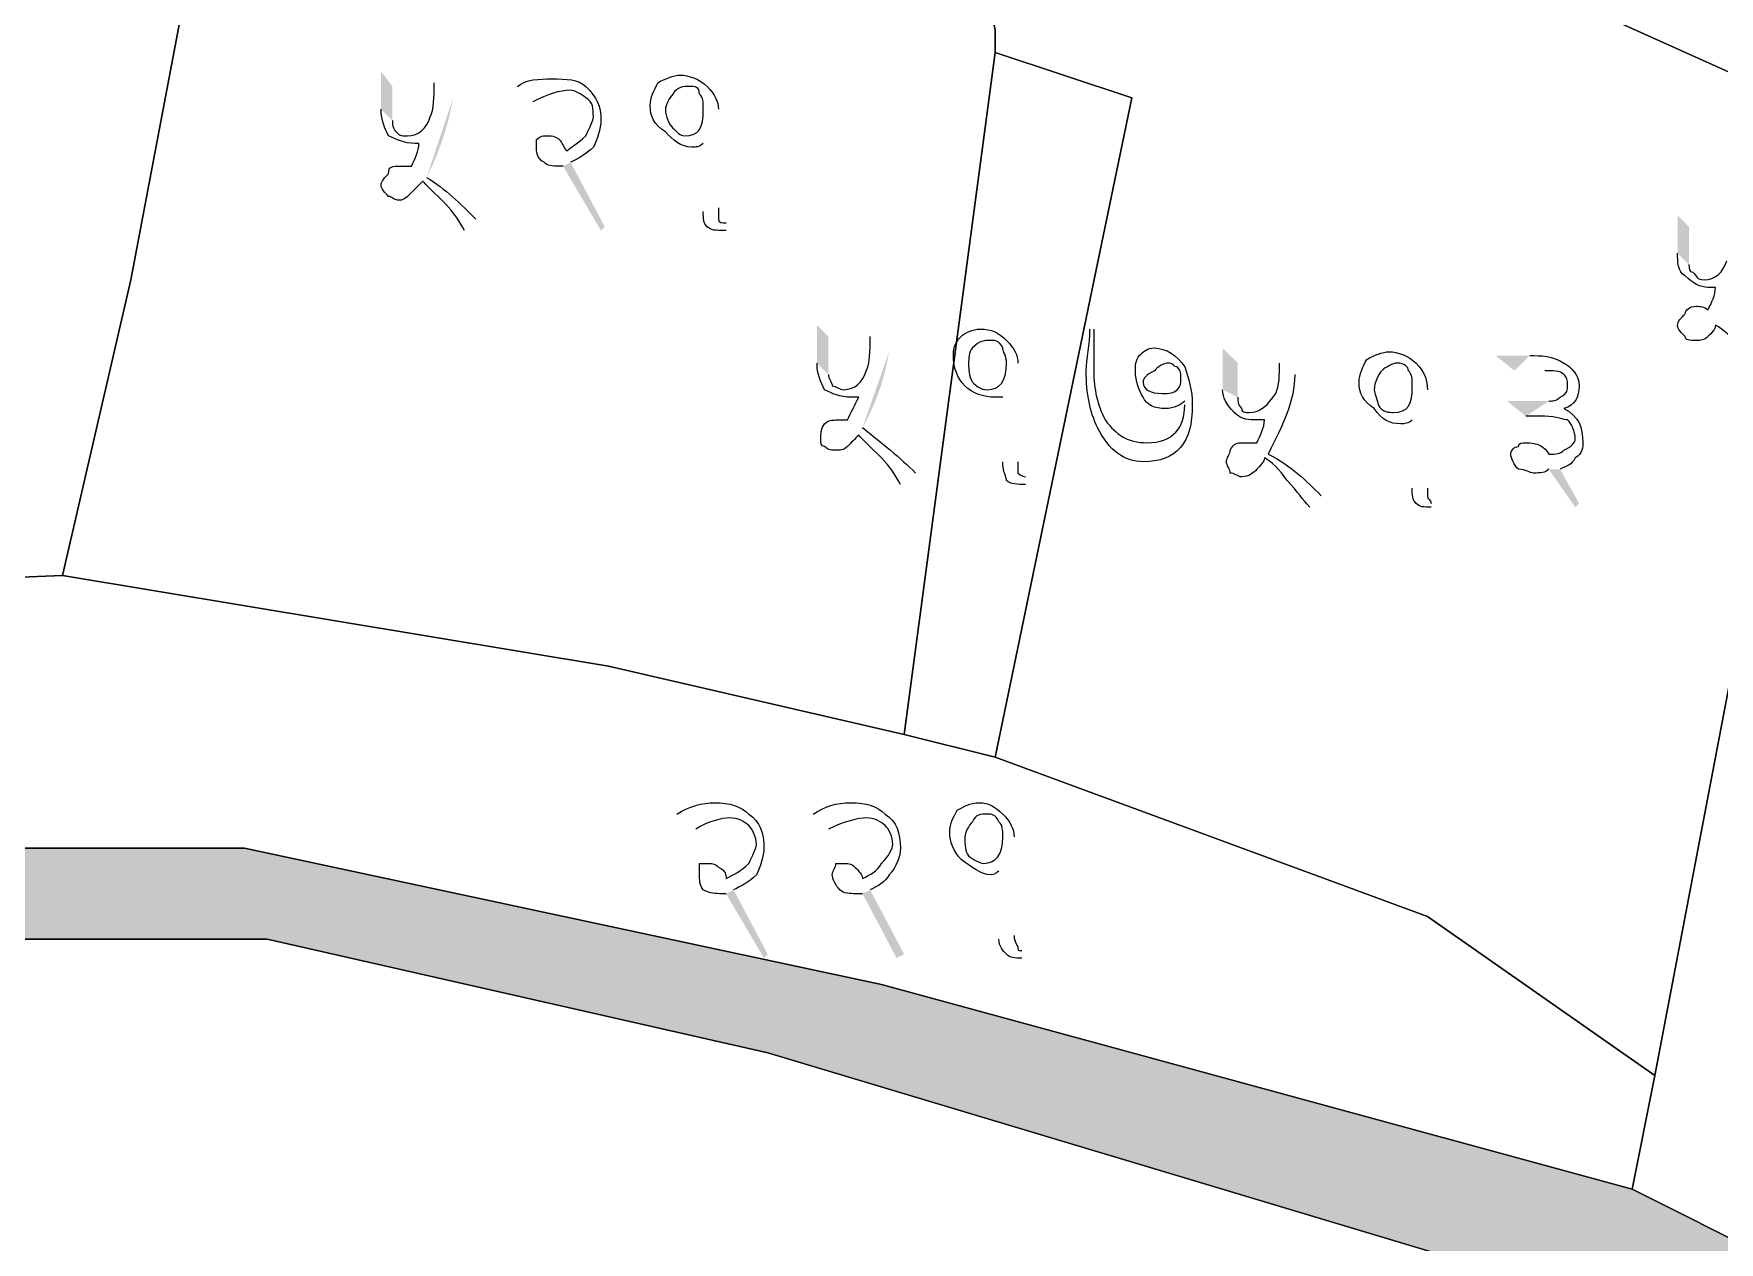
# Model space of a CAD drawing. Header units: metres. Extents: x 345912 to 349030, y 3061206 to 3061792.
# Drawn here: x 346094.63 to 346117.22, y 3061277.5 to 3061293.7 of the extents above; entities that cross this region are included whole.
import ezdxf

# ---------------------------------------------------------------- set-up
doc = ezdxf.new("R2010")
doc.units = ezdxf.units.M
doc.header["$MEASUREMENT"] = 0
doc.layers.add('PDF5_Geometry', color=7, linetype='Continuous')
doc.layers.add('PDF5_Solid Fills', color=7, linetype='Continuous')

msp = doc.modelspace()

# ---------------------------------------------------------------- hatches: boundary and pattern name
at = {"layer": 'PDF5_Solid Fills', "true_color": 0xc3c3c3, "transparency": 33554531}
h = msp.add_hatch(color=9, dxfattribs=at)
h.paths.add_polyline_path([(346031.62094, 3061309.60243), (346025.52494, 3061309.29763), (346024.61054, 3061318.44163), (346023.69614, 3061323.62323), (346029.48734, 3061324.84243), (346029.79214, 3061324.84243), (346030.70654, 3061319.66083), (346031.01134, 3061315.69843)], flags=0)
h.paths.add_polyline_path([(346033.75454, 3061286.43763), (346027.35374, 3061286.13283), (346026.43934, 3061296.19123), (346032.84014, 3061296.19123)], flags=0)
h.paths.add_polyline_path([(346007.84654, 3061320.88003), (346001.75053, 3061319.66083), (346000.83614, 3061319.35603), (345993.21614, 3061318.13683), (345983.76734, 3061316.30803), (345983.46254, 3061316.30803), (345961.21214, 3061312.04083), (345962.12653, 3061318.13683), (345981.02414, 3061321.79443), (345990.47293, 3061323.31843), (345999.31213, 3061325.14723), (346008.45614, 3061326.67123)], flags=0)
h.paths.add_polyline_path([(346037.41214, 3061326.36643), (346034.05934, 3061325.75683), (346034.05934, 3061326.06163), (346033.75454, 3061328.80483), (346037.10734, 3061329.41443)], flags=0)
h.paths.add_polyline_path([(346023.69614, 3061323.62323), (346015.46654, 3061322.09923), (346015.16174, 3061322.09923), (346014.85694, 3061322.09923), (346014.24734, 3061321.79443), (346007.84654, 3061320.88003), (346008.45614, 3061326.67123), (346018.81934, 3061328.80483), (346019.12414, 3061328.80483), (346019.42893, 3061329.10963), (346019.73374, 3061329.10963), (346020.03854, 3061329.10963), (346022.47694, 3061329.71923)], flags=0)
h.paths.add_polyline_path([(346029.48734, 3061324.84243), (346023.69614, 3061323.62323), (346022.47694, 3061329.71923), (346026.74414, 3061330.63363), (346028.57294, 3061330.93843), (346029.18254, 3061325.14723)], flags=0)
h.paths.add_polyline_path([(346033.75454, 3061328.80483), (346034.05934, 3061326.06163), (346034.05934, 3061325.75683), (346029.48734, 3061324.84243), (346029.18254, 3061325.14723), (346028.57294, 3061330.93843), (346030.70654, 3061331.24323), (346033.44974, 3061331.54803), (346033.44974, 3061330.93843)], flags=0)
h.paths.add_polyline_path([(346037.10734, 3061329.41443), (346033.75454, 3061328.80483), (346033.44974, 3061330.93843), (346033.44974, 3061331.54803), (346036.80254, 3061332.15763)], flags=0)
h.paths.add_polyline_path([(346125.80414, 3061271.19763), (346124.88974, 3061272.41683), (346122.14653, 3061274.85523), (346119.70814, 3061275.16003), (346113.61213, 3061277.29363), (346104.46814, 3061280.03683), (346097.76254, 3061281.56083), (346092.58094, 3061281.56083), (346089.53293, 3061281.25603), (346087.39933, 3061280.34163), (346079.16973, 3061276.07443), (346073.07373, 3061271.80723), (346070.94013, 3061271.19763), (345957.24973, 3061271.19763), (345956.94494, 3061272.41683), (345956.94494, 3061274.55043), (345957.85933, 3061287.96163), (345958.16414, 3061289.79043), (345958.16414, 3061296.19123), (345958.46894, 3061304.42083), (345959.38333, 3061311.12643), (345960.29774, 3061314.78403), (345960.29774, 3061320.27043), (345961.21214, 3061323.62323), (345964.26013, 3061333.07203), (345963.65053, 3061336.12003), (345963.34574, 3061337.03443), (345960.29774, 3061345.87363), (345956.94494, 3061356.84643), (345952.67774, 3061370.56243), (345952.67774, 3061373.91523), (345952.67774, 3061381.23043), (345949.93454, 3061391.59363), (345947.80094, 3061402.87124), (345945.05773, 3061411.40564), (345943.53373, 3061414.45363), (345940.48573, 3061418.11124), (345936.82814, 3061421.76883), (345932.86573, 3061427.56003), (345926.16013, 3061436.70403), (345924.63614, 3061440.36163), (345918.54013, 3061442.49523), (345914.57773, 3061443.40963), (345915.49213, 3061444.62883), (345924.33133, 3061441.88564), (345924.94094, 3061442.80003), (345924.33133, 3061448.28643), (345920.97853, 3061460.17363), (345917.32094, 3061466.87923), (345919.14974, 3061468.09844), (345923.11213, 3061460.47844), (345924.33133, 3061455.90643), (345926.46493, 3061446.76243), (345927.07454, 3061438.83763), (345930.12254, 3061435.18003), (345931.64653, 3061432.43683), (345936.82814, 3061424.81683), (345942.31454, 3061418.41603), (345944.75293, 3061415.06323), (345947.80094, 3061408.66243), (345949.93454, 3061401.04243), (345950.54414, 3061396.47043), (345954.20174, 3061382.14483), (345954.81134, 3061373.91523), (345955.11613, 3061371.17203), (345959.68814, 3061354.71283), (345964.86973, 3061340.08243), (345965.78414, 3061336.12003), (345965.17454, 3061329.71923), (345962.43134, 3061321.18483), (345962.12653, 3061318.13683), (345961.21214, 3061312.04083), (345960.90734, 3061307.77363), (345959.99293, 3061299.23923), (345959.68814, 3061287.65683), (345959.68814, 3061286.74243), (345959.38333, 3061285.52323), (345959.07854, 3061279.73203), (345958.77373, 3061275.46483), (345959.07854, 3061273.02643), (345959.38333, 3061271.19763), (346064.84414, 3061271.19763), (346065.75853, 3061271.50243), (346070.33053, 3061272.72163), (346075.20734, 3061274.85523), (346078.56013, 3061277.29363), (346085.87534, 3061281.25603), (346086.48494, 3061281.56083), (346087.39933, 3061281.86563), (346090.44734, 3061282.78003), (346097.45774, 3061282.78003), (346105.99214, 3061280.95123), (346116.05054, 3061278.20803), (346117.87933, 3061277.29363), (346118.79373, 3061276.98883), (346124.88974, 3061274.55043), (346127.32814, 3061272.41683), (346127.63293, 3061272.11203), (346128.24254, 3061271.19763)], flags=0)
h.paths.add_polyline_path([(346032.84014, 3061296.19123), (346026.43934, 3061296.19123), (346025.52494, 3061309.29763), (346031.62094, 3061309.60243), (346031.92574, 3061307.77363), (346032.53534, 3061298.02003)], flags=0)
h = msp.add_hatch(color=9, dxfattribs=at)
h.paths.add_polyline_path([(346031.62094, 3061309.60243), (346025.52494, 3061309.29763), (346024.61054, 3061318.44163), (346023.69614, 3061323.62323), (346029.48734, 3061324.84243), (346029.79214, 3061324.84243), (346030.70654, 3061319.66083), (346031.01134, 3061315.69843)], flags=0)
h.paths.add_polyline_path([(346033.75454, 3061286.43763), (346027.35374, 3061286.13283), (346026.43934, 3061296.19123), (346032.84014, 3061296.19123)], flags=0)
h.paths.add_polyline_path([(346007.84654, 3061320.88003), (346001.75053, 3061319.66083), (346000.83614, 3061319.35603), (345993.21614, 3061318.13683), (345983.76734, 3061316.30803), (345983.46254, 3061316.30803), (345961.21214, 3061312.04083), (345962.12653, 3061318.13683), (345981.02414, 3061321.79443), (345990.47293, 3061323.31843), (345999.31213, 3061325.14723), (346008.45614, 3061326.67123)], flags=0)
h.paths.add_polyline_path([(346037.41214, 3061326.36643), (346034.05934, 3061325.75683), (346034.05934, 3061326.06163), (346033.75454, 3061328.80483), (346037.10734, 3061329.41443)], flags=0)
h.paths.add_polyline_path([(346023.69614, 3061323.62323), (346015.46654, 3061322.09923), (346015.16174, 3061322.09923), (346014.85694, 3061322.09923), (346014.24734, 3061321.79443), (346007.84654, 3061320.88003), (346008.45614, 3061326.67123), (346018.81934, 3061328.80483), (346019.12414, 3061328.80483), (346019.42893, 3061329.10963), (346019.73374, 3061329.10963), (346020.03854, 3061329.10963), (346022.47694, 3061329.71923)], flags=0)
h.paths.add_polyline_path([(346029.48734, 3061324.84243), (346023.69614, 3061323.62323), (346022.47694, 3061329.71923), (346026.74414, 3061330.63363), (346028.57294, 3061330.93843), (346029.18254, 3061325.14723)], flags=0)
h.paths.add_polyline_path([(346033.75454, 3061328.80483), (346034.05934, 3061326.06163), (346034.05934, 3061325.75683), (346029.48734, 3061324.84243), (346029.18254, 3061325.14723), (346028.57294, 3061330.93843), (346030.70654, 3061331.24323), (346033.44974, 3061331.54803), (346033.44974, 3061330.93843)], flags=0)
h.paths.add_polyline_path([(346037.10734, 3061329.41443), (346033.75454, 3061328.80483), (346033.44974, 3061330.93843), (346033.44974, 3061331.54803), (346036.80254, 3061332.15763)], flags=0)
h.paths.add_polyline_path([(346125.80414, 3061271.19763), (346124.88974, 3061272.41683), (346122.14653, 3061274.85523), (346119.70814, 3061275.16003), (346113.61213, 3061277.29363), (346104.46814, 3061280.03683), (346097.76254, 3061281.56083), (346092.58094, 3061281.56083), (346089.53293, 3061281.25603), (346087.39933, 3061280.34163), (346079.16973, 3061276.07443), (346073.07373, 3061271.80723), (346070.94013, 3061271.19763), (345957.24973, 3061271.19763), (345956.94494, 3061272.41683), (345956.94494, 3061274.55043), (345957.85933, 3061287.96163), (345958.16414, 3061289.79043), (345958.16414, 3061296.19123), (345958.46894, 3061304.42083), (345959.38333, 3061311.12643), (345960.29774, 3061314.78403), (345960.29774, 3061320.27043), (345961.21214, 3061323.62323), (345964.26013, 3061333.07203), (345963.65053, 3061336.12003), (345963.34574, 3061337.03443), (345960.29774, 3061345.87363), (345956.94494, 3061356.84643), (345952.67774, 3061370.56243), (345952.67774, 3061373.91523), (345952.67774, 3061381.23043), (345949.93454, 3061391.59363), (345947.80094, 3061402.87124), (345945.05773, 3061411.40564), (345943.53373, 3061414.45363), (345940.48573, 3061418.11124), (345936.82814, 3061421.76883), (345932.86573, 3061427.56003), (345926.16013, 3061436.70403), (345924.63614, 3061440.36163), (345918.54013, 3061442.49523), (345914.57773, 3061443.40963), (345915.49213, 3061444.62883), (345924.33133, 3061441.88564), (345924.94094, 3061442.80003), (345924.33133, 3061448.28643), (345920.97853, 3061460.17363), (345917.32094, 3061466.87923), (345919.14974, 3061468.09844), (345923.11213, 3061460.47844), (345924.33133, 3061455.90643), (345926.46493, 3061446.76243), (345927.07454, 3061438.83763), (345930.12254, 3061435.18003), (345931.64653, 3061432.43683), (345936.82814, 3061424.81683), (345942.31454, 3061418.41603), (345944.75293, 3061415.06323), (345947.80094, 3061408.66243), (345949.93454, 3061401.04243), (345950.54414, 3061396.47043), (345954.20174, 3061382.14483), (345954.81134, 3061373.91523), (345955.11613, 3061371.17203), (345959.68814, 3061354.71283), (345964.86973, 3061340.08243), (345965.78414, 3061336.12003), (345965.17454, 3061329.71923), (345962.43134, 3061321.18483), (345962.12653, 3061318.13683), (345961.21214, 3061312.04083), (345960.90734, 3061307.77363), (345959.99293, 3061299.23923), (345959.68814, 3061287.65683), (345959.68814, 3061286.74243), (345959.38333, 3061285.52323), (345959.07854, 3061279.73203), (345958.77373, 3061275.46483), (345959.07854, 3061273.02643), (345959.38333, 3061271.19763), (346064.84414, 3061271.19763), (346065.75853, 3061271.50243), (346070.33053, 3061272.72163), (346075.20734, 3061274.85523), (346078.56013, 3061277.29363), (346085.87534, 3061281.25603), (346086.48494, 3061281.56083), (346087.39933, 3061281.86563), (346090.44734, 3061282.78003), (346097.45774, 3061282.78003), (346105.99214, 3061280.95123), (346116.05054, 3061278.20803), (346117.87933, 3061277.29363), (346118.79373, 3061276.98883), (346124.88974, 3061274.55043), (346127.32814, 3061272.41683), (346127.63293, 3061272.11203), (346128.24254, 3061271.19763)], flags=0)
h.paths.add_polyline_path([(346032.84014, 3061296.19123), (346026.43934, 3061296.19123), (346025.52494, 3061309.29763), (346031.62094, 3061309.60243), (346031.92574, 3061307.77363), (346032.53534, 3061298.02003)], flags=0)
at = {"layer": 'PDF5_Solid Fills', "transparency": 33554559}
h = msp.add_hatch(color=256, dxfattribs=at)
h.paths.add_polyline_path([(346099.99773, 3061293.04164), (346100.25173, 3061292.83844)], flags=0)
h.paths.add_polyline_path([(346099.89613, 3061291.77164, 0.07569992), (346100.25173, 3061292.83844)], flags=0)
h.paths.add_polyline_path([(346100.55653, 3061291.21284), (346100.40413, 3061291.06044)], flags=0)
h.paths.add_polyline_path([(346099.28653, 3061292.68604), (346099.28653, 3061293.19404), (346099.43893, 3061292.99084), (346099.43893, 3061292.53364)], flags=0)
h.paths.add_polyline_path([(346101.31853, 3061292.78764), (346101.11533, 3061292.99084)], flags=0)
h.paths.add_polyline_path([(346101.82653, 3061291.97484), (346102.28373, 3061291.11124), (346102.23293, 3061291.06044), (346101.72493, 3061291.92404)], flags=0)
h.paths.add_polyline_path([(346103.80773, 3061292.68604), (346103.80773, 3061291.36524)], flags=0)
h.paths.add_polyline_path([(346103.90933, 3061291.16204), (346103.90933, 3061291.06044)], flags=0)
h = msp.add_hatch(color=256, dxfattribs=at)
h.paths.add_polyline_path([(346117.37134, 3061291.11123), (346117.62534, 3061290.90803)], flags=0)
h.paths.add_polyline_path([(346117.93014, 3061289.28243), (346117.77774, 3061289.18083)], flags=0)
h.paths.add_polyline_path([(346116.66014, 3061290.75563), (346116.66014, 3061291.26363), (346116.81254, 3061291.11123), (346116.81254, 3061290.60323)], flags=0)
h.paths.add_polyline_path([(346119.35254, 3061290.75563), (346119.35254, 3061289.43483)], flags=0)
h.paths.add_polyline_path([(346119.45414, 3061289.23163), (346119.45414, 3061289.13003)], flags=0)
h.paths.add_polyline_path([(346120.92734, 3061290.19683), (346120.26694, 3061291.11123), (346120.36854, 3061291.21283), (346121.02894, 3061290.29843), (346121.68934, 3061291.06043), (346121.79094, 3061290.90803), (346121.07974, 3061290.19683)], flags=0)
h = msp.add_hatch(color=256, dxfattribs=at)
h.paths.add_polyline_path([(346105.83974, 3061289.63803), (346106.09374, 3061289.43483)], flags=0)
h.paths.add_polyline_path([(346105.73814, 3061288.41883, 0.08894398), (346106.09374, 3061289.43483)], flags=0)
h.paths.add_polyline_path([(346106.44934, 3061287.80923), (346106.24614, 3061287.65683)], flags=0)
h.paths.add_polyline_path([(346105.12854, 3061289.28243), (346105.12854, 3061289.79043), (346105.28094, 3061289.63803), (346105.28094, 3061289.13003)], flags=0)
h.paths.add_polyline_path([(346107.82094, 3061289.28243), (346107.82094, 3061287.96163)], flags=0)
h.paths.add_polyline_path([(346107.92254, 3061287.75843), (346107.92254, 3061287.65683)], flags=0)
h.paths.add_polyline_path([(346108.78614, 3061289.73963), (346108.83694, 3061289.73963)], flags=0)
h.paths.add_polyline_path([(346110.05614, 3061288.72363), (346110.05614, 3061288.77443)], flags=0)
h = msp.add_hatch(color=256, dxfattribs=at)
h.paths.add_polyline_path([(346111.32613, 3061289.28243), (346111.52933, 3061289.13003)], flags=0)
h.paths.add_polyline_path([(346111.88493, 3061287.50443), (346111.73253, 3061287.35203)], flags=0)
h.paths.add_polyline_path([(346110.56413, 3061288.92683), (346110.56413, 3061289.48563), (346110.76733, 3061289.28243), (346110.76733, 3061288.82523)], flags=0)
h.paths.add_polyline_path([(346113.30733, 3061288.92683), (346113.30733, 3061287.60603)], flags=0)
h.paths.add_polyline_path([(346113.35813, 3061287.40283), (346113.35813, 3061287.35203)], flags=0)
h.paths.add_polyline_path([(346114.47573, 3061289.18083), (346114.22173, 3061289.38403), (346114.67893, 3061289.38403)], flags=0)
h.paths.add_polyline_path([(346115.08533, 3061287.86003), (346115.33933, 3061287.40283), (346115.28853, 3061287.35203), (346114.93293, 3061287.86003)], flags=0)
h.paths.add_polyline_path([(346114.62813, 3061288.57123), (346114.37413, 3061288.77443), (346114.93293, 3061288.77443)], flags=0)
h = msp.add_hatch(color=256, dxfattribs=at)
h.paths.add_polyline_path([(346103.50294, 3061283.03403), (346103.24894, 3061283.23723)], flags=0)
h.paths.add_polyline_path([(346104.01094, 3061282.22123), (346104.46814, 3061281.35763), (346104.41734, 3061281.30683), (346103.90934, 3061282.17043)], flags=0)
h.paths.add_polyline_path([(346105.28094, 3061283.03403), (346105.07774, 3061283.23723)], flags=0)
h.paths.add_polyline_path([(346105.83974, 3061282.22123), (346106.29694, 3061281.35763), (346106.19534, 3061281.30683), (346105.73814, 3061282.17043)], flags=0)
h.paths.add_polyline_path([(346107.77014, 3061282.93243), (346107.77014, 3061281.61163)], flags=0)
h.paths.add_polyline_path([(346107.87174, 3061281.40843), (346107.87174, 3061281.30683)], flags=0)

# ---------------------------------------------------------------- linework, layer by layer
at = {"layer": 'PDF5_Geometry', "lineweight": 9}
for points in [[(346094.10493, 3061302.59205), (346096.84814, 3061302.59205), (346098.06734, 3061302.59205), (346098.06734, 3061301.67764), (346095.93373, 3061290.40004), (346095.01933, 3061286.43764), (346087.39933, 3061286.13284), (346085.87534, 3061285.82803), (346080.69373, 3061285.52324), (346076.12175, 3061286.13284), (346077.64574, 3061293.44803), (346080.08414, 3061298.93444), (346084.04653, 3061304.72564)], [(346094.10493, 3061302.59205), (346096.84814, 3061302.59205), (346098.06734, 3061302.59205), (346098.06734, 3061301.67764), (346095.93373, 3061290.40004), (346095.01933, 3061286.43764), (346087.39933, 3061286.13284), (346085.87534, 3061285.82803), (346080.69373, 3061285.52324), (346076.12175, 3061286.13284), (346077.64574, 3061293.44803), (346080.08414, 3061298.93444), (346084.04653, 3061304.72564)], [(346106.60175, 3061298.02004), (346107.51613, 3061293.75284), (346107.51613, 3061293.44803), (346106.29694, 3061284.30403), (346102.33455, 3061285.21844), (346095.01933, 3061286.43764), (346095.93373, 3061290.40004), (346098.06734, 3061301.67764)], [(346106.60175, 3061298.02004), (346107.51613, 3061293.75284), (346107.51613, 3061293.44803), (346106.29694, 3061284.30403), (346102.33455, 3061285.21844), (346095.01933, 3061286.43764), (346095.93373, 3061290.40004), (346098.06734, 3061301.67764)], [(346110.56414, 3061298.02004), (346111.17373, 3061297.71523), (346111.78333, 3061297.71523), (346112.08814, 3061297.41044), (346112.39294, 3061297.41044), (346119.40333, 3061294.36243), (346120.92734, 3061293.75284), (346119.70814, 3061287.65683), (346117.87933, 3061277.29365), (346116.05053, 3061278.20803), (346116.35534, 3061279.73205), (346118.79373, 3061292.53365), (346106.60175, 3061298.02004), (346106.90653, 3061299.54403)], [(346110.56414, 3061298.02004), (346111.17373, 3061297.71523), (346111.78333, 3061297.71523), (346112.08814, 3061297.41044), (346112.39294, 3061297.41044), (346119.40333, 3061294.36243), (346120.92734, 3061293.75284), (346119.70814, 3061287.65683), (346117.87933, 3061277.29365), (346116.05053, 3061278.20803), (346116.35534, 3061279.73205), (346118.79373, 3061292.53365), (346106.60175, 3061298.02004), (346106.90653, 3061299.54403)], [(346116.35534, 3061279.73205), (346113.30734, 3061281.86564), (346107.51613, 3061283.99925), (346109.34493, 3061292.83844), (346107.51613, 3061293.44803), (346107.51613, 3061293.75284), (346106.60175, 3061298.02004), (346118.79373, 3061292.53365)], [(346116.35534, 3061279.73205), (346113.30734, 3061281.86564), (346107.51613, 3061283.99925), (346109.34493, 3061292.83844), (346107.51613, 3061293.44803), (346107.51613, 3061293.75284), (346106.60175, 3061298.02004), (346118.79373, 3061292.53365)], [(346107.51613, 3061283.99925), (346106.29694, 3061284.30403), (346107.51613, 3061293.44803), (346109.34493, 3061292.83844)], [(346107.51613, 3061283.99925), (346106.29694, 3061284.30403), (346107.51613, 3061293.44803), (346109.34493, 3061292.83844)], [(346106.29694, 3061284.30403), (346107.51613, 3061283.99925), (346113.30734, 3061281.86564), (346116.35534, 3061279.73205), (346116.05053, 3061278.20803), (346105.99213, 3061280.95123), (346097.45773, 3061282.78004), (346090.44734, 3061282.78004), (346087.39933, 3061281.86564), (346086.48493, 3061281.56085), (346085.87534, 3061285.82803), (346087.39933, 3061286.13284), (346095.01933, 3061286.43764), (346102.33455, 3061285.21844)], [(346106.29694, 3061284.30403), (346107.51613, 3061283.99925), (346113.30734, 3061281.86564), (346116.35534, 3061279.73205), (346116.05053, 3061278.20803), (346105.99213, 3061280.95123), (346097.45773, 3061282.78004), (346090.44734, 3061282.78004), (346087.39933, 3061281.86564), (346086.48493, 3061281.56085), (346085.87534, 3061285.82803), (346087.39933, 3061286.13284), (346095.01933, 3061286.43764), (346102.33455, 3061285.21844)], [(346119.70814, 3061275.16004), (346116.35534, 3061271.50243), (346116.05053, 3061271.19764), (346113.00254, 3061271.19764), (346109.04014, 3061273.02645), (346101.11534, 3061276.07444), (346094.40974, 3061276.98884), (346088.61854, 3061276.37925), (346083.43694, 3061271.19764), (346070.94014, 3061271.19764), (346073.07373, 3061271.80724), (346079.16974, 3061276.07444), (346087.39933, 3061280.34164), (346089.53294, 3061281.25604), (346092.58094, 3061281.56085), (346097.76254, 3061281.56085), (346104.46814, 3061280.03683), (346113.61213, 3061277.29365)], [(346119.70814, 3061275.16004), (346116.35534, 3061271.50243), (346116.05053, 3061271.19764), (346113.00254, 3061271.19764), (346109.04014, 3061273.02645), (346101.11534, 3061276.07444), (346094.40974, 3061276.98884), (346088.61854, 3061276.37925), (346083.43694, 3061271.19764), (346070.94014, 3061271.19764), (346073.07373, 3061271.80724), (346079.16974, 3061276.07444), (346087.39933, 3061280.34164), (346089.53294, 3061281.25604), (346092.58094, 3061281.56085), (346097.76254, 3061281.56085), (346104.46814, 3061280.03683), (346113.61213, 3061277.29365)]]:
    msp.add_lwpolyline(points, close=True, dxfattribs=at)
for points in [[(346078.56013, 3061277.29363), (346085.87534, 3061281.25603), (346086.48494, 3061281.56083), (346087.39933, 3061281.86563), (346090.44734, 3061282.78003), (346097.45774, 3061282.78003), (346105.99214, 3061280.95123), (346116.05054, 3061278.20803), (346117.87933, 3061277.29363)], [(346078.56013, 3061277.29363), (346085.87534, 3061281.25603), (346086.48494, 3061281.56083), (346087.39933, 3061281.86563), (346090.44734, 3061282.78003), (346097.45774, 3061282.78003), (346105.99214, 3061280.95123), (346116.05054, 3061278.20803), (346117.87933, 3061277.29363)], [(346113.61213, 3061277.29363), (346104.46814, 3061280.03683), (346097.76254, 3061281.56083), (346092.58094, 3061281.56083), (346089.53293, 3061281.25603), (346087.39933, 3061280.34163), (346079.16973, 3061276.07443)], [(346113.61213, 3061277.29363), (346104.46814, 3061280.03683), (346097.76254, 3061281.56083), (346092.58094, 3061281.56083), (346089.53293, 3061281.25603), (346087.39933, 3061280.34163), (346079.16973, 3061276.07443)]]:
    msp.add_lwpolyline(points, dxfattribs=at)
at = {"layer": 'PDF5_Geometry', "lineweight": 25}
for points in [[(346101.11533, 3061292.99084), (346101.21693, 3061293.09244), (346101.42013, 3061293.09244), (346101.57253, 3061293.09244)], [(346101.57253, 3061293.09244), (346101.77573, 3061293.09244), (346101.92813, 3061293.09244), (346102.02973, 3061292.99084)], [(346102.99493, 3061293.04164), (346103.09653, 3061293.09244), (346103.19813, 3061293.14324), (346103.29973, 3061293.14324)], [(346103.29973, 3061293.14324), (346103.40133, 3061293.14324), (346103.55373, 3061293.09244), (346103.65533, 3061292.99084)], [(346099.94693, 3061292.58444), (346099.99773, 3061292.68604), (346099.99773, 3061292.83844), (346099.99773, 3061293.04164)], [(346101.82653, 3061292.94004), (346101.67413, 3061292.94004), (346101.52173, 3061292.88924), (346101.31853, 3061292.78764)], [(346102.02973, 3061292.83844), (346101.97893, 3061292.88924), (346101.87733, 3061292.94004), (346101.82653, 3061292.94004)], [(346102.02973, 3061292.99084), (346102.18213, 3061292.83844), (346102.23293, 3061292.73684), (346102.23293, 3061292.53364)], [(346102.89333, 3061292.73684), (346102.89333, 3061292.83844), (346102.94413, 3061292.94004), (346102.99493, 3061293.04164)], [(346103.19813, 3061292.88924), (346103.14733, 3061292.83844), (346103.09653, 3061292.73684), (346103.09653, 3061292.68604)], [(346103.40133, 3061292.99084), (346103.35053, 3061292.99084), (346103.24893, 3061292.99084), (346103.19813, 3061292.88924)], [(346103.55373, 3061292.88924), (346103.55373, 3061292.99084), (346103.50293, 3061292.99084), (346103.40133, 3061292.99084)], [(346103.60453, 3061292.68604), (346103.60453, 3061292.78764), (346103.60453, 3061292.83844), (346103.55373, 3061292.88924)], [(346103.65533, 3061292.99084), (346103.75693, 3061292.88924), (346103.80773, 3061292.78764), (346103.80773, 3061292.68604)], [(346099.38813, 3061292.33044), (346099.33733, 3061292.43204), (346099.28653, 3061292.53364), (346099.28653, 3061292.68604)], [(346102.13133, 3061292.58444), (346102.13133, 3061292.68604), (346102.13133, 3061292.78764), (346102.02973, 3061292.83844)], [(346103.09653, 3061292.38124), (346102.94413, 3061292.48284), (346102.89333, 3061292.58444), (346102.89333, 3061292.73684)], [(346103.09653, 3061292.68604), (346103.09653, 3061292.58444), (346103.14733, 3061292.48284), (346103.19813, 3061292.43204)], [(346103.35053, 3061292.33044), (346103.55373, 3061292.33044), (346103.60453, 3061292.43204), (346103.60453, 3061292.68604)], [(346099.43893, 3061292.53364), (346099.43893, 3061292.48284), (346099.43893, 3061292.43204), (346099.48973, 3061292.38124)], [(346099.64213, 3061292.33044), (346099.79453, 3061292.33044), (346099.89613, 3061292.43204), (346099.94693, 3061292.58444)], [(346102.02973, 3061292.33044), (346102.08053, 3061292.43204), (346102.13133, 3061292.53364), (346102.13133, 3061292.58444)], [(346102.23293, 3061292.53364), (346102.23293, 3061292.43204), (346102.18213, 3061292.27964), (346102.13133, 3061292.17804)], [(346103.19813, 3061292.43204), (346103.24893, 3061292.38124), (346103.29973, 3061292.33044), (346103.35053, 3061292.33044)], [(346099.74373, 3061292.22884), (346099.59133, 3061292.22884), (346099.48973, 3061292.27964), (346099.38813, 3061292.33044)], [(346099.48973, 3061292.38124), (346099.54053, 3061292.33044), (346099.54053, 3061292.33044), (346099.64213, 3061292.33044)], [(346099.69293, 3061291.92404), (346099.74373, 3061292.02564), (346099.79453, 3061292.12724), (346099.79453, 3061292.22884)], [(346099.79453, 3061292.22884), (346099.79453, 3061292.22884), (346099.74373, 3061292.22884), (346099.74373, 3061292.22884)], [(346101.36933, 3061292.27964), (346101.42013, 3061292.33044), (346101.47093, 3061292.33044), (346101.47093, 3061292.33044)], [(346101.36933, 3061292.17804), (346101.36933, 3061292.22884), (346101.36933, 3061292.27964), (346101.36933, 3061292.27964)], [(346101.47093, 3061291.97484), (346101.36933, 3061292.02564), (346101.36933, 3061292.12724), (346101.36933, 3061292.17804)], [(346101.47093, 3061292.33044), (346101.57253, 3061292.33044), (346101.62333, 3061292.33044), (346101.67413, 3061292.27964)], [(346101.67413, 3061292.27964), (346101.72493, 3061292.22884), (346101.72493, 3061292.17804), (346101.77573, 3061292.12724)], [(346101.77573, 3061292.12724), (346101.82653, 3061292.17804), (346101.92813, 3061292.22884), (346102.02973, 3061292.33044)], [(346102.13133, 3061292.17804), (346102.02973, 3061292.07644), (346101.92813, 3061292.02564), (346101.82653, 3061291.97484)], [(346103.45213, 3061292.17804), (346103.29973, 3061292.17804), (346103.19813, 3061292.27964), (346103.09653, 3061292.38124)], [(346103.60453, 3061292.22884), (346103.55373, 3061292.17804), (346103.50293, 3061292.17804), (346103.45213, 3061292.17804)], [(346101.67413, 3061291.92404), (346101.57253, 3061291.92404), (346101.52173, 3061291.92404), (346101.47093, 3061291.97484)], [(346099.28653, 3061291.67004), (346099.28653, 3061291.72084), (346099.33733, 3061291.77164), (346099.38813, 3061291.82244)], [(346099.38813, 3061291.82244), (346099.38813, 3061291.92404), (346099.43893, 3061291.92404), (346099.54053, 3061291.92404)], [(346099.54053, 3061291.92404), (346099.59133, 3061291.92404), (346099.64213, 3061291.92404), (346099.69293, 3061291.92404)], [(346099.89613, 3061291.77164), (346100.15013, 3061291.61924), (346100.35333, 3061291.41604), (346100.55653, 3061291.21284)], [(346101.72493, 3061291.92404), (346101.72493, 3061291.92404), (346101.67413, 3061291.92404), (346101.67413, 3061291.92404)], [(346099.38813, 3061291.51764), (346099.33733, 3061291.56844), (346099.28653, 3061291.61924), (346099.28653, 3061291.67004)], [(346099.54053, 3061291.46684), (346099.43893, 3061291.46684), (346099.43893, 3061291.51764), (346099.38813, 3061291.51764)], [(346099.69293, 3061291.56844), (346099.64213, 3061291.51764), (346099.59133, 3061291.46684), (346099.54053, 3061291.46684)], [(346099.84533, 3061291.72084), (346099.79453, 3061291.67004), (346099.74373, 3061291.61924), (346099.69293, 3061291.56844)], [(346100.15013, 3061291.41604), (346099.99773, 3061291.56844), (346099.89613, 3061291.67004), (346099.84533, 3061291.72084)], [(346100.40413, 3061291.06044), (346100.35333, 3061291.16204), (346100.25173, 3061291.31444), (346100.15013, 3061291.41604)], [(346103.65533, 3061291.11124), (346103.60453, 3061291.16204), (346103.60453, 3061291.21284), (346103.60453, 3061291.31444)], [(346103.80773, 3061291.36524), (346103.80773, 3061291.26364), (346103.80773, 3061291.21284), (346103.80773, 3061291.21284)], [(346103.90933, 3061291.06044), (346103.75693, 3061291.06044), (346103.70613, 3061291.06044), (346103.65533, 3061291.11124)], [(346103.80773, 3061291.21284), (346103.80773, 3061291.16204), (346103.85853, 3061291.16204), (346103.90933, 3061291.16204)], [(346116.76174, 3061290.45083), (346116.66014, 3061290.50163), (346116.66014, 3061290.65403), (346116.66014, 3061290.75563)], [(346116.81254, 3061290.60323), (346116.81254, 3061290.55243), (346116.81254, 3061290.50163), (346116.86334, 3061290.50163)], [(346117.01574, 3061290.40003), (346117.16814, 3061290.40003), (346117.26974, 3061290.50163), (346117.32054, 3061290.65403)], [(346117.06654, 3061290.29843), (346116.96494, 3061290.29843), (346116.86334, 3061290.34923), (346116.76174, 3061290.45083)], [(346116.86334, 3061290.50163), (346116.91414, 3061290.45083), (346116.91414, 3061290.40003), (346117.01574, 3061290.40003)], [(346117.06654, 3061289.99363), (346117.11734, 3061290.09523), (346117.16814, 3061290.19683), (346117.16814, 3061290.29843)], [(346117.16814, 3061290.29843), (346117.16814, 3061290.29843), (346117.11734, 3061290.29843), (346117.06654, 3061290.29843)], [(346116.66014, 3061289.79043), (346116.66014, 3061289.84123), (346116.71094, 3061289.89203), (346116.76174, 3061289.94283)], [(346116.76174, 3061289.94283), (346116.76174, 3061289.99363), (346116.81254, 3061290.04443), (346116.91414, 3061290.04443)], [(346116.91414, 3061290.04443), (346116.96494, 3061290.04443), (346117.01574, 3061290.04443), (346117.06654, 3061289.99363)], [(346107.05894, 3061289.63803), (346107.10974, 3061289.68883), (346107.21134, 3061289.73963), (346107.31294, 3061289.73963)], [(346107.31294, 3061289.73963), (346107.46534, 3061289.73963), (346107.56694, 3061289.68883), (346107.66854, 3061289.58723)], [(346108.73534, 3061289.18083), (346108.73534, 3061289.33323), (346108.78614, 3061289.53643), (346108.78614, 3061289.73963)], [(346108.83694, 3061289.73963), (346108.83694, 3061289.63803), (346108.83694, 3061289.58723), (346108.83694, 3061289.43483)], [(346116.76174, 3061289.63803), (346116.71094, 3061289.68883), (346116.66014, 3061289.73963), (346116.66014, 3061289.79043)], [(346117.16814, 3061289.79043), (346117.16814, 3061289.73963), (346117.11734, 3061289.68883), (346117.06654, 3061289.63803)], [(346117.52374, 3061289.48563), (346117.37134, 3061289.63803), (346117.26974, 3061289.73963), (346117.16814, 3061289.79043)], [(346105.78894, 3061289.18083), (346105.83974, 3061289.28243), (346105.83974, 3061289.43483), (346105.83974, 3061289.63803)], [(346106.95734, 3061289.33323), (346106.95734, 3061289.48563), (346106.95734, 3061289.53643), (346107.05894, 3061289.63803)], [(346107.21134, 3061289.48563), (346107.16054, 3061289.43483), (346107.16054, 3061289.33323), (346107.16054, 3061289.28243)], [(346107.46534, 3061289.58723), (346107.36374, 3061289.58723), (346107.31294, 3061289.58723), (346107.21134, 3061289.48563)], [(346107.61774, 3061289.48563), (346107.56694, 3061289.58723), (346107.51614, 3061289.58723), (346107.46534, 3061289.58723)], [(346107.66854, 3061289.28243), (346107.66854, 3061289.38403), (346107.61774, 3061289.43483), (346107.61774, 3061289.48563)], [(346107.66854, 3061289.58723), (346107.77014, 3061289.48563), (346107.82094, 3061289.38403), (346107.82094, 3061289.28243)], [(346109.44654, 3061289.38403), (346109.49734, 3061289.43483), (346109.54814, 3061289.48563), (346109.64974, 3061289.48563)], [(346109.64974, 3061289.48563), (346109.80214, 3061289.48563), (346109.95454, 3061289.38403), (346110.05614, 3061289.23163)], [(346116.91414, 3061289.58723), (346116.81254, 3061289.58723), (346116.76174, 3061289.58723), (346116.76174, 3061289.63803)], [(346117.06654, 3061289.63803), (346117.01574, 3061289.58723), (346116.96494, 3061289.58723), (346116.91414, 3061289.58723)], [(346105.23014, 3061288.92683), (346105.17934, 3061289.02843), (346105.12854, 3061289.13003), (346105.12854, 3061289.28243)], [(346107.10974, 3061288.97763), (346107.00814, 3061289.07923), (346106.95734, 3061289.23163), (346106.95734, 3061289.33323)], [(346107.16054, 3061289.28243), (346107.16054, 3061289.18083), (346107.16054, 3061289.13003), (346107.21134, 3061289.02843)], [(346107.41454, 3061288.92683), (346107.56694, 3061288.92683), (346107.66854, 3061289.02843), (346107.66854, 3061289.28243)], [(346108.83694, 3061289.43483), (346108.83694, 3061289.33323), (346108.83694, 3061289.23163), (346108.83694, 3061289.18083)], [(346109.39574, 3061289.18083), (346109.39574, 3061289.23163), (346109.39574, 3061289.33323), (346109.44654, 3061289.38403)], [(346109.85294, 3061289.28243), (346109.75134, 3061289.28243), (346109.70054, 3061289.23163), (346109.64974, 3061289.18083)], [(346109.95454, 3061289.23163), (346109.90374, 3061289.23163), (346109.90374, 3061289.28243), (346109.85294, 3061289.28243)], [(346111.27533, 3061288.87603), (346111.32613, 3061288.97763), (346111.32613, 3061289.13003), (346111.32613, 3061289.28243)], [(346112.39293, 3061289.02843), (346112.39293, 3061289.13003), (346112.44373, 3061289.23163), (346112.49453, 3061289.33323)], [(346112.49453, 3061289.33323), (346112.59613, 3061289.38403), (346112.69773, 3061289.43483), (346112.79933, 3061289.43483)], [(346112.90093, 3061289.28243), (346112.85013, 3061289.28243), (346112.74853, 3061289.23163), (346112.69773, 3061289.18083)], [(346112.79933, 3061289.43483), (346112.90093, 3061289.43483), (346113.05333, 3061289.38403), (346113.15493, 3061289.28243)], [(346113.05333, 3061289.18083), (346113.05333, 3061289.23163), (346113.00253, 3061289.28243), (346112.90093, 3061289.28243)], [(346113.15493, 3061289.28243), (346113.25653, 3061289.18083), (346113.30733, 3061289.07923), (346113.30733, 3061288.92683)], [(346114.67893, 3061289.38403), (346114.83133, 3061289.38403), (346114.98373, 3061289.38403), (346115.13613, 3061289.28243)], [(346115.13613, 3061289.28243), (346115.23773, 3061289.23163), (346115.33933, 3061289.13003), (346115.33933, 3061288.97763)], [(346105.28094, 3061289.13003), (346105.28094, 3061289.07923), (346105.33174, 3061289.02843), (346105.33174, 3061288.97763)], [(346105.48414, 3061288.92683), (346105.63654, 3061288.92683), (346105.73814, 3061289.02843), (346105.78894, 3061289.18083)], [(346107.21134, 3061289.02843), (346107.26214, 3061288.97763), (346107.31294, 3061288.92683), (346107.41454, 3061288.92683)], [(346108.88774, 3061288.41883), (346108.78614, 3061288.62203), (346108.73534, 3061288.87603), (346108.73534, 3061289.18083)], [(346108.83694, 3061289.18083), (346108.83694, 3061288.92683), (346108.88774, 3061288.72363), (346108.98934, 3061288.52043)], [(346109.49734, 3061288.82523), (346109.44654, 3061288.92683), (346109.39574, 3061289.02843), (346109.39574, 3061289.18083)], [(346109.64974, 3061289.18083), (346109.54814, 3061289.13003), (346109.49734, 3061289.07923), (346109.49734, 3061289.02843)], [(346109.49734, 3061289.02843), (346109.49734, 3061288.92683), (346109.59894, 3061288.87603), (346109.75134, 3061288.87603)], [(346110.00534, 3061289.07923), (346110.00534, 3061289.13003), (346110.00534, 3061289.18083), (346109.95454, 3061289.23163)], [(346109.95454, 3061288.92683), (346110.00534, 3061288.97763), (346110.00534, 3061289.02843), (346110.00534, 3061289.07923)], [(346110.05614, 3061289.23163), (346110.10694, 3061289.07923), (346110.15774, 3061288.92683), (346110.15774, 3061288.72363)], [(346111.52933, 3061289.13003), (346111.52933, 3061288.77443), (346111.37693, 3061288.46963), (346111.17373, 3061288.06323)], [(346112.59613, 3061288.67283), (346112.44373, 3061288.77443), (346112.39293, 3061288.87603), (346112.39293, 3061289.02843)], [(346112.69773, 3061289.18083), (346112.64693, 3061289.13003), (346112.59613, 3061289.02843), (346112.59613, 3061288.92683)], [(346113.10413, 3061288.97763), (346113.10413, 3061289.07923), (346113.10413, 3061289.13003), (346113.05333, 3061289.18083)], [(346115.13613, 3061289.13003), (346115.08533, 3061289.18083), (346114.98373, 3061289.18083), (346114.88213, 3061289.18083)], [(346115.18693, 3061288.97763), (346115.18693, 3061289.02843), (346115.18693, 3061289.07923), (346115.13613, 3061289.13003)], [(346105.58574, 3061288.82523), (346105.43334, 3061288.82523), (346105.33174, 3061288.87603), (346105.23014, 3061288.92683)], [(346105.33174, 3061288.97763), (346105.38254, 3061288.97763), (346105.43334, 3061288.92683), (346105.48414, 3061288.92683)], [(346105.53494, 3061288.52043), (346105.58574, 3061288.62203), (346105.63654, 3061288.72363), (346105.68734, 3061288.82523)], [(346105.68734, 3061288.82523), (346105.63654, 3061288.82523), (346105.58574, 3061288.82523), (346105.58574, 3061288.82523)], [(346107.51614, 3061288.82523), (346107.36374, 3061288.82523), (346107.21134, 3061288.87603), (346107.10974, 3061288.97763)], [(346107.61774, 3061288.82523), (346107.56694, 3061288.82523), (346107.51614, 3061288.82523), (346107.51614, 3061288.82523)], [(346109.80214, 3061288.67283), (346109.64974, 3061288.67283), (346109.54814, 3061288.72363), (346109.49734, 3061288.82523)], [(346109.75134, 3061288.87603), (346109.85294, 3061288.87603), (346109.90374, 3061288.87603), (346109.95454, 3061288.92683)], [(346110.71653, 3061288.62203), (346110.61493, 3061288.72363), (346110.56413, 3061288.82523), (346110.56413, 3061288.92683)], [(346110.76733, 3061288.82523), (346110.76733, 3061288.77443), (346110.76733, 3061288.72363), (346110.81813, 3061288.67283)], [(346110.91973, 3061288.62203), (346111.07213, 3061288.62203), (346111.17373, 3061288.72363), (346111.27533, 3061288.87603)], [(346112.59613, 3061288.92683), (346112.59613, 3061288.87603), (346112.64693, 3061288.77443), (346112.64693, 3061288.72363)], [(346112.85013, 3061288.62203), (346113.05333, 3061288.62203), (346113.10413, 3061288.72363), (346113.10413, 3061288.97763)], [(346114.93293, 3061288.77443), (346114.98373, 3061288.77443), (346115.03453, 3061288.77443), (346115.08533, 3061288.82523)], [(346115.08533, 3061288.82523), (346115.18693, 3061288.87603), (346115.18693, 3061288.92683), (346115.18693, 3061288.97763)], [(346115.33933, 3061288.97763), (346115.33933, 3061288.82523), (346115.28853, 3061288.72363), (346115.13613, 3061288.67283)], [(346110.15774, 3061288.72363), (346110.15774, 3061288.21563), (346109.95454, 3061287.96163), (346109.49734, 3061287.96163)], [(346109.54814, 3061288.21563), (346109.90374, 3061288.21563), (346110.05614, 3061288.41883), (346110.05614, 3061288.72363)], [(346110.05614, 3061288.77443), (346110.00534, 3061288.72363), (346109.90374, 3061288.67283), (346109.80214, 3061288.67283)], [(346111.02133, 3061288.52043), (346110.91973, 3061288.52043), (346110.81813, 3061288.52043), (346110.71653, 3061288.62203)], [(346110.81813, 3061288.67283), (346110.81813, 3061288.62203), (346110.86893, 3061288.62203), (346110.91973, 3061288.62203)], [(346112.95173, 3061288.46963), (346112.79933, 3061288.46963), (346112.69773, 3061288.52043), (346112.59613, 3061288.67283)], [(346112.64693, 3061288.72363), (346112.69773, 3061288.62203), (346112.79933, 3061288.62203), (346112.85013, 3061288.62203)], [(346114.78053, 3061288.57123), (346114.72973, 3061288.57123), (346114.67893, 3061288.57123), (346114.62813, 3061288.57123)], [(346114.88213, 3061288.57123), (346114.88213, 3061288.57123), (346114.83133, 3061288.57123), (346114.78053, 3061288.57123)], [(346115.18693, 3061288.52043), (346115.13613, 3061288.52043), (346115.03453, 3061288.57123), (346114.88213, 3061288.57123)], [(346115.13613, 3061288.67283), (346115.33933, 3061288.57123), (346115.39013, 3061288.41883), (346115.39013, 3061288.21563)], [(346105.17934, 3061288.26643), (346105.17934, 3061288.31723), (346105.17934, 3061288.41883), (346105.23014, 3061288.46963)], [(346105.23014, 3061288.46963), (346105.28094, 3061288.52043), (346105.33174, 3061288.52043), (346105.38254, 3061288.52043)], [(346105.38254, 3061288.52043), (346105.43334, 3061288.52043), (346105.53494, 3061288.52043), (346105.53494, 3061288.52043)], [(346105.73814, 3061288.41883), (346105.99214, 3061288.21563), (346106.24614, 3061288.01243), (346106.44934, 3061287.80923)], [(346109.49734, 3061287.96163), (346109.24334, 3061287.96163), (346109.04014, 3061288.11403), (346108.88774, 3061288.41883)], [(346108.98934, 3061288.52043), (346109.14174, 3061288.31723), (346109.29414, 3061288.21563), (346109.54814, 3061288.21563)], [(346111.02133, 3061288.21563), (346111.07213, 3061288.31723), (346111.12293, 3061288.41883), (346111.12293, 3061288.52043)], [(346111.12293, 3061288.52043), (346111.12293, 3061288.52043), (346111.07213, 3061288.52043), (346111.02133, 3061288.52043)], [(346113.10413, 3061288.52043), (346113.05333, 3061288.46963), (346113.00253, 3061288.46963), (346112.95173, 3061288.46963)], [(346115.28853, 3061288.26643), (346115.28853, 3061288.36803), (346115.23773, 3061288.46963), (346115.18693, 3061288.52043)], [(346105.23014, 3061288.16483), (346105.17934, 3061288.16483), (346105.17934, 3061288.21563), (346105.17934, 3061288.26643)], [(346105.38254, 3061288.11403), (346105.33174, 3061288.11403), (346105.28094, 3061288.11403), (346105.23014, 3061288.16483)], [(346105.53494, 3061288.16483), (346105.48414, 3061288.11403), (346105.43334, 3061288.11403), (346105.38254, 3061288.11403)], [(346105.68734, 3061288.31723), (346105.63654, 3061288.26643), (346105.58574, 3061288.21563), (346105.53494, 3061288.16483)], [(346105.99214, 3061288.01243), (346105.83974, 3061288.16483), (346105.73814, 3061288.26643), (346105.68734, 3061288.31723)], [(346110.61493, 3061287.96163), (346110.61493, 3061288.01243), (346110.66573, 3061288.06323), (346110.66573, 3061288.11403)], [(346110.66573, 3061288.11403), (346110.71653, 3061288.21563), (346110.76733, 3061288.21563), (346110.81813, 3061288.21563)], [(346110.81813, 3061288.21563), (346110.91973, 3061288.21563), (346110.97053, 3061288.21563), (346111.02133, 3061288.21563)], [(346114.42493, 3061288.06323), (346114.42493, 3061288.11403), (346114.47573, 3061288.16483), (346114.52653, 3061288.16483)], [(346114.52653, 3061288.16483), (346114.52653, 3061288.21563), (346114.57733, 3061288.21563), (346114.62813, 3061288.21563)], [(346114.62813, 3061288.21563), (346114.78053, 3061288.21563), (346114.88213, 3061288.16483), (346114.93293, 3061288.06323)], [(346114.93293, 3061288.06323), (346115.03453, 3061288.06323), (346115.08533, 3061288.06323), (346115.13613, 3061288.11403)], [(346115.13613, 3061288.11403), (346115.23773, 3061288.16483), (346115.28853, 3061288.21563), (346115.28853, 3061288.26643)], [(346115.39013, 3061288.21563), (346115.39013, 3061288.16483), (346115.39013, 3061288.06323), (346115.28853, 3061288.01243)], [(346106.24614, 3061287.65683), (346106.19534, 3061287.75843), (346106.09374, 3061287.91083), (346105.99214, 3061288.01243)], [(346107.66854, 3061287.70763), (346107.66854, 3061287.75843), (346107.61774, 3061287.80923), (346107.61774, 3061287.96163)], [(346107.82094, 3061287.96163), (346107.82094, 3061287.86003), (346107.82094, 3061287.86003), (346107.82094, 3061287.80923)], [(346110.66573, 3061287.80923), (346110.66573, 3061287.86003), (346110.61493, 3061287.91083), (346110.61493, 3061287.96163)], [(346111.12293, 3061288.01243), (346111.12293, 3061287.96163), (346111.07213, 3061287.91083), (346111.02133, 3061287.86003)], [(346111.42773, 3061287.70763), (346111.32613, 3061287.86003), (346111.22453, 3061287.96163), (346111.12293, 3061288.01243)], [(346111.17373, 3061288.06323), (346111.47853, 3061287.91083), (346111.68173, 3061287.70763), (346111.88493, 3061287.50443)], [(346114.52653, 3061287.86003), (346114.47573, 3061287.91083), (346114.42493, 3061288.01243), (346114.42493, 3061288.06323)], [(346115.28853, 3061288.01243), (346115.23773, 3061287.91083), (346115.18693, 3061287.91083), (346115.08533, 3061287.86003)], [(346107.92254, 3061287.65683), (346107.82094, 3061287.65683), (346107.71934, 3061287.65683), (346107.66854, 3061287.70763)], [(346107.82094, 3061287.80923), (346107.82094, 3061287.80923), (346107.87174, 3061287.75843), (346107.92254, 3061287.75843)], [(346110.81813, 3061287.75843), (346110.76733, 3061287.75843), (346110.71653, 3061287.80923), (346110.66573, 3061287.80923)], [(346111.02133, 3061287.86003), (346110.97053, 3061287.80923), (346110.91973, 3061287.75843), (346110.81813, 3061287.75843)], [(346111.73253, 3061287.35203), (346111.63093, 3061287.45363), (346111.58013, 3061287.55523), (346111.42773, 3061287.70763)], [(346114.72973, 3061287.80923), (346114.67893, 3061287.80923), (346114.62813, 3061287.86003), (346114.52653, 3061287.86003)], [(346114.93293, 3061287.86003), (346114.88213, 3061287.80923), (346114.83133, 3061287.80923), (346114.72973, 3061287.80923)], [(346113.15493, 3061287.40283), (346113.10413, 3061287.45363), (346113.10413, 3061287.50443), (346113.10413, 3061287.60603)], [(346113.30733, 3061287.60603), (346113.30733, 3061287.55523), (346113.30733, 3061287.50443), (346113.30733, 3061287.50443)], [(346113.30733, 3061287.50443), (346113.30733, 3061287.45363), (346113.35813, 3061287.45363), (346113.35813, 3061287.40283)], [(346113.35813, 3061287.35203), (346113.25653, 3061287.35203), (346113.20573, 3061287.35203), (346113.15493, 3061287.40283)], [(346103.24894, 3061283.23723), (346103.40134, 3061283.33883), (346103.60454, 3061283.38963), (346103.75694, 3061283.38963)], [(346103.75694, 3061283.38963), (346103.96014, 3061283.38963), (346104.11254, 3061283.33883), (346104.21414, 3061283.23723)], [(346105.07774, 3061283.23723), (346105.23014, 3061283.33883), (346105.38254, 3061283.38963), (346105.58574, 3061283.38963)], [(346105.58574, 3061283.38963), (346105.78894, 3061283.38963), (346105.94134, 3061283.33883), (346106.04294, 3061283.23723)], [(346107.00814, 3061283.28803), (346107.10974, 3061283.33883), (346107.16054, 3061283.38963), (346107.31294, 3061283.38963)], [(346107.31294, 3061283.38963), (346107.41454, 3061283.38963), (346107.51614, 3061283.33883), (346107.61774, 3061283.23723)], [(346103.96014, 3061283.18643), (346103.85854, 3061283.18643), (346103.65534, 3061283.13563), (346103.50294, 3061283.03403)], [(346104.21414, 3061283.08483), (346104.16334, 3061283.13563), (346104.06174, 3061283.18643), (346103.96014, 3061283.18643)], [(346104.21414, 3061283.23723), (346104.36654, 3061283.13563), (346104.41734, 3061282.98323), (346104.41734, 3061282.78003)], [(346105.78894, 3061283.18643), (346105.68734, 3061283.18643), (346105.48414, 3061283.13563), (346105.28094, 3061283.03403)], [(346106.04294, 3061283.08483), (346105.99214, 3061283.13563), (346105.89054, 3061283.18643), (346105.78894, 3061283.18643)], [(346106.04294, 3061283.23723), (346106.19534, 3061283.13563), (346106.24614, 3061282.98323), (346106.24614, 3061282.78003)], [(346106.90654, 3061282.98323), (346106.90654, 3061283.13563), (346106.95734, 3061283.18643), (346107.00814, 3061283.28803)], [(346107.41454, 3061283.23723), (346107.31294, 3061283.23723), (346107.26214, 3061283.23723), (346107.21134, 3061283.13563)], [(346107.56694, 3061283.13563), (346107.51614, 3061283.23723), (346107.46534, 3061283.23723), (346107.41454, 3061283.23723)], [(346107.61774, 3061283.23723), (346107.71934, 3061283.13563), (346107.77014, 3061283.03403), (346107.77014, 3061282.93243)], [(346104.31574, 3061282.83083), (346104.31574, 3061282.93243), (346104.26494, 3061283.03403), (346104.21414, 3061283.08483)], [(346106.14454, 3061282.83083), (346106.14454, 3061282.93243), (346106.09374, 3061283.03403), (346106.04294, 3061283.08483)], [(346107.05894, 3061282.62763), (346106.95734, 3061282.72923), (346106.90654, 3061282.88163), (346106.90654, 3061282.98323)], [(346107.21134, 3061283.13563), (346107.16054, 3061283.08483), (346107.10974, 3061282.98323), (346107.10974, 3061282.93243)], [(346107.10974, 3061282.93243), (346107.10974, 3061282.83083), (346107.10974, 3061282.72923), (346107.16054, 3061282.67843)], [(346107.36374, 3061282.57683), (346107.51614, 3061282.57683), (346107.61774, 3061282.67843), (346107.61774, 3061282.93243)], [(346107.61774, 3061282.93243), (346107.61774, 3061283.03403), (346107.61774, 3061283.08483), (346107.56694, 3061283.13563)], [(346104.21414, 3061282.57683), (346104.26494, 3061282.67843), (346104.31574, 3061282.78003), (346104.31574, 3061282.83083)], [(346104.41734, 3061282.78003), (346104.41734, 3061282.67843), (346104.36654, 3061282.52603), (346104.31574, 3061282.42443)], [(346105.99214, 3061282.57683), (346106.09374, 3061282.67843), (346106.14454, 3061282.78003), (346106.14454, 3061282.83083)], [(346106.24614, 3061282.78003), (346106.24614, 3061282.67843), (346106.19534, 3061282.52603), (346106.09374, 3061282.42443)], [(346103.55374, 3061282.42443), (346103.55374, 3061282.47523), (346103.55374, 3061282.52603), (346103.55374, 3061282.57683)], [(346103.55374, 3061282.57683), (346103.60454, 3061282.57683), (346103.60454, 3061282.57683), (346103.65534, 3061282.57683)], [(346103.65534, 3061282.57683), (346103.70614, 3061282.57683), (346103.75694, 3061282.57683), (346103.80774, 3061282.52603)], [(346103.80774, 3061282.52603), (346103.90934, 3061282.47523), (346103.90934, 3061282.42443), (346103.90934, 3061282.37363)], [(346103.90934, 3061282.37363), (346104.01094, 3061282.42443), (346104.11254, 3061282.47523), (346104.21414, 3061282.57683)], [(346105.33174, 3061282.42443), (346105.33174, 3061282.47523), (346105.38254, 3061282.52603), (346105.38254, 3061282.57683)], [(346105.38254, 3061282.57683), (346105.43334, 3061282.57683), (346105.43334, 3061282.57683), (346105.48414, 3061282.57683)], [(346105.48414, 3061282.57683), (346105.53494, 3061282.57683), (346105.58574, 3061282.57683), (346105.63654, 3061282.52603)], [(346105.63654, 3061282.52603), (346105.68734, 3061282.47523), (346105.73814, 3061282.42443), (346105.73814, 3061282.37363)], [(346105.73814, 3061282.37363), (346105.83974, 3061282.42443), (346105.94134, 3061282.47523), (346105.99214, 3061282.57683)], [(346107.46534, 3061282.42443), (346107.31294, 3061282.42443), (346107.21134, 3061282.52603), (346107.05894, 3061282.62763)], [(346107.16054, 3061282.67843), (346107.21134, 3061282.62763), (346107.31294, 3061282.57683), (346107.36374, 3061282.57683)], [(346107.56694, 3061282.47523), (346107.56694, 3061282.47523), (346107.51614, 3061282.42443), (346107.46534, 3061282.42443)], [(346103.60454, 3061282.22123), (346103.55374, 3061282.27203), (346103.55374, 3061282.37363), (346103.55374, 3061282.42443)], [(346104.31574, 3061282.42443), (346104.21414, 3061282.32283), (346104.11254, 3061282.27203), (346104.01094, 3061282.22123)], [(346105.43334, 3061282.22123), (346105.38254, 3061282.27203), (346105.33174, 3061282.37363), (346105.33174, 3061282.42443)], [(346106.09374, 3061282.42443), (346106.04294, 3061282.32283), (346105.94134, 3061282.27203), (346105.83974, 3061282.22123)], [(346103.85854, 3061282.17043), (346103.75694, 3061282.17043), (346103.70614, 3061282.17043), (346103.60454, 3061282.22123)], [(346103.90934, 3061282.17043), (346103.85854, 3061282.17043), (346103.85854, 3061282.17043), (346103.85854, 3061282.17043)], [(346105.63654, 3061282.17043), (346105.58574, 3061282.17043), (346105.48414, 3061282.17043), (346105.43334, 3061282.22123)], [(346105.73814, 3061282.17043), (346105.68734, 3061282.17043), (346105.68734, 3061282.17043), (346105.63654, 3061282.17043)], [(346107.66854, 3061281.35763), (346107.61774, 3061281.40843), (346107.56694, 3061281.45923), (346107.56694, 3061281.56083)], [(346107.77014, 3061281.61163), (346107.77014, 3061281.51003), (346107.82094, 3061281.45923), (346107.82094, 3061281.45923)], [(346107.87174, 3061281.30683), (346107.77014, 3061281.30683), (346107.71934, 3061281.30683), (346107.66854, 3061281.35763)], [(346107.82094, 3061281.45923), (346107.82094, 3061281.40843), (346107.82094, 3061281.40843), (346107.87174, 3061281.40843)]]:
    msp.add_open_spline(points, degree=3, dxfattribs=at)

doc.saveas('drawing.dxf')
